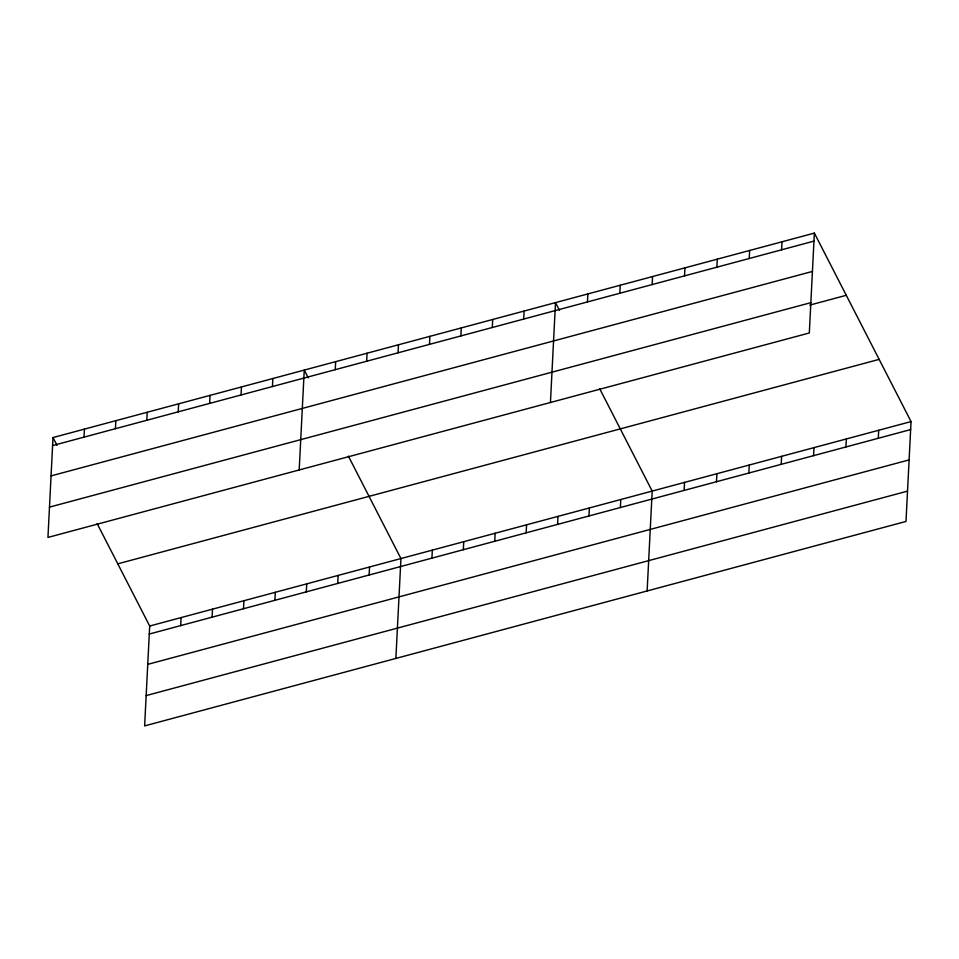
<?xml version="1.0" encoding="UTF-8"?>
<svg xmlns="http://www.w3.org/2000/svg" width="959" height="959" viewBox="0 0 959 959"><rect width="100%" height="100%" fill="white"/><g stroke="black" fill="none" stroke-linecap="round" stroke-linejoin="round"><path stroke-width="1.44" d="M53.009 437.556L47.95 537.424L809.312 332.977L814.371 233.097L53.009 437.556L57.001 445.336M84.008 437.136L84.416 429.129M115.416 428.709L115.823 420.689M146.823 420.27L147.23 412.262M97.159 523.626L149.688 626.023L144.629 725.903L905.991 521.444L911.05 421.576L814.371 233.097M178.23 411.843L178.638 403.823M180.688 625.616L181.095 617.596M209.637 403.403L210.045 395.384M212.095 617.176L212.502 609.157M241.045 394.976L241.44 386.957M243.502 608.749L243.91 600.73M272.44 386.537L272.847 378.517M274.909 600.31L275.317 592.29M299.196 469.958L304.255 370.09L308.247 377.858M306.317 591.871L306.724 583.863M335.254 369.671L335.662 361.651M337.724 583.444L338.131 575.424M366.662 361.243L367.069 353.224M369.131 575.004L369.539 566.985M398.069 352.804L398.476 344.784M395.875 658.425L400.946 558.558L348.405 456.16M429.476 344.365L429.884 336.357M431.946 558.138L432.341 550.118M460.883 335.938L461.291 327.918M463.341 549.711L463.748 541.691M492.291 327.498L492.698 319.479M494.748 541.272L495.156 533.252M523.698 319.071L524.105 311.052M526.155 532.844L526.563 524.825M550.442 402.492L555.501 302.612L559.493 310.392M557.563 524.405L557.97 516.386M587.459 301.941L587.867 293.922M588.97 515.978L589.377 507.958M619.814 293.262L620.221 285.243M620.377 507.539L620.785 499.519M652.168 284.571L652.576 276.552M647.133 590.96L652.192 491.092L599.663 388.683M684.534 275.88L684.942 267.861M684.139 490.421L684.546 482.401M716.888 267.189L717.296 259.17M716.493 481.73L716.9 473.71M749.243 258.498L749.65 250.479M748.859 473.039L749.267 465.019M781.609 249.808L782.005 241.788M781.213 464.348L781.621 456.328M813.568 455.657L813.975 447.637M845.934 446.966L846.329 438.946M878.288 438.275L878.696 430.255M52.601 445.575L813.963 241.117M51.067 475.892L812.429 271.433M49.484 507.119L810.846 302.66M809.696 305.118L846.27 295.3M117.789 563.832L879.139 359.373M149.688 626.023L911.05 421.576M149.28 634.043L910.642 429.584M147.746 664.359L909.108 459.9M146.164 695.587L907.526 491.128"/></g></svg>
